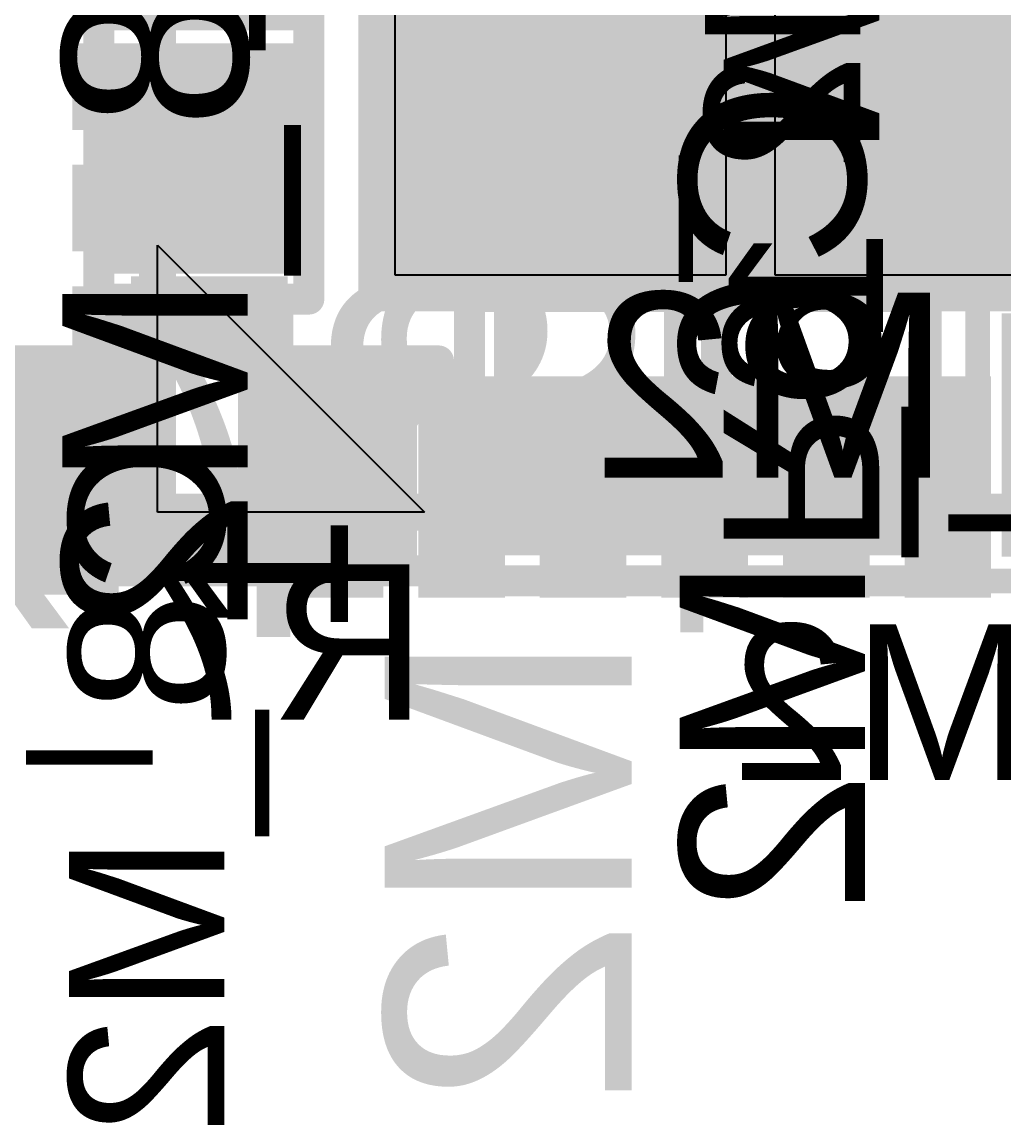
# Model space of a CAD drawing. Header units: inches. Extents: x -0.3 to 12.2, y -3.2 to 4.4.
# Drawn here: x 2.0595 to 2.2185, y 0.9574 to 1.136 of the extents above; entities that cross this region are included whole.
import ezdxf

# ---------------------------------------------------------------- set-up
doc = ezdxf.new("R2010")
doc.units = ezdxf.units.IN
doc.header["$MEASUREMENT"] = 0
for name, color, linetype in [('Board Layer Stack Bottom Overlay', 54, 'Continuous'), ('Board Layer Stack Bottom Solder', 6, 'Continuous'), ('Bottom Assembly', 216, 'Continuous'), ('Bottom Layer_L8', 5, 'Continuous'), ('Bottom Paste', 16, 'Continuous'), ('FAB', 56, 'Continuous'), ('Mechanical 13', 56, 'Continuous'), ('Top Assembly', 6, 'Continuous'), ('Top Overlay', 2, 'Continuous'), ('Top Paste', 8, 'Continuous'), ('Top Solder', 216, 'Continuous'), ('TOP_L1', 1, 'Continuous')]:
    doc.layers.add(name, color=color, linetype=linetype)
doc.styles.add('Arial', font='', dxfattribs={"height": 0.2})
doc.styles.get('Arial').set_extended_font_data('Arial')

# ---------------------------------------------------------------- blocks, each defined once
blk = doc.blocks.new('FB0603_B_301')
at = {"layer": 'Board Layer Stack Bottom Solder'}
for points in [[(-0.04334, 0.01972), (-0.01178, 0.01972), (-0.01178, -0.01972), (-0.04334, -0.01972)], [(0.01178, 0.01972), (0.04334, 0.01972), (0.04334, -0.01972), (0.01178, -0.01972)]]:
    blk.add_hatch(color=6, dxfattribs=at).paths.add_polyline_path(points)
at = {"layer": 'Bottom Layer_L8'}
for points in [[(-0.04134, 0.01772), (-0.01378, 0.01772), (-0.01378, -0.01772), (-0.04134, -0.01772)], [(0.01378, 0.01772), (0.04134, 0.01772), (0.04134, -0.01772), (0.01378, -0.01772)]]:
    blk.add_hatch(color=5, dxfattribs=at).paths.add_polyline_path(points)
at = {"layer": 'Bottom Paste'}
for points in [[(-0.04134, 0.01772), (-0.01378, 0.01772), (-0.01378, -0.01772), (-0.04134, -0.01772)], [(0.01378, 0.01772), (0.04134, 0.01772), (0.04134, -0.01772), (0.01378, -0.01772)]]:
    blk.add_hatch(color=16, dxfattribs=at).paths.add_polyline_path(points)
at = {"layer": 'Board Layer Stack Bottom Overlay'}
for points in [[(0.04724, 0.02362, 0.004, 0.004, 0), (-0.04724, 0.02362, 0.004, 0.004, 0)], [(-0.04724, 0.02362, 0.004, 0.004, 0), (-0.04724, -0.02362, 0.004, 0.004, 0)], [(0.04724, 0.02362, 0.004, 0.004, 0), (0.04724, -0.02362, 0.004, 0.004, 0)], [(0.04724, -0.02362, 0.004, 0.004, 0), (-0.04724, -0.02362, 0.004, 0.004, 0)]]:
    blk.add_lwpolyline(points, format="xyseb", dxfattribs=at)
for points in [[(-0.04824, 0.02362, 0.002, 0.002, 1), (-0.04624, 0.02362, 0.002, 0.002, 1)], [(-0.04824, 0.02362, 0.002, 0.002, 1), (-0.04624, 0.02362, 0.002, 0.002, 1)], [(0.04624, 0.02362, 0.002, 0.002, 1), (0.04824, 0.02362, 0.002, 0.002, 1)], [(0.04624, 0.02362, 0.002, 0.002, 1), (0.04824, 0.02362, 0.002, 0.002, 1)], [(-0.04824, -0.02362, 0.002, 0.002, 1), (-0.04624, -0.02362, 0.002, 0.002, 1)], [(-0.04824, -0.02362, 0.002, 0.002, 1), (-0.04624, -0.02362, 0.002, 0.002, 1)], [(0.04624, -0.02362, 0.002, 0.002, 1), (0.04824, -0.02362, 0.002, 0.002, 1)], [(0.04624, -0.02362, 0.002, 0.002, 1), (0.04824, -0.02362, 0.002, 0.002, 1)]]:
    blk.add_lwpolyline(points, format="xyseb", close=True, dxfattribs=at)
at = {"layer": 'Bottom Assembly'}
for points in [[(-0.04724, 0.02362, 0.004, 0.004, 0), (-0.04724, -0.02362, 0.004, 0.004, 0)], [(0.04724, 0.02362, 0.004, 0.004, 0), (-0.04724, 0.02362, 0.004, 0.004, 0)], [(0.04724, 0.02362, 0.004, 0.004, 0), (0.04724, -0.02362, 0.004, 0.004, 0)], [(0.04724, -0.02362, 0.004, 0.004, 0), (-0.04724, -0.02362, 0.004, 0.004, 0)]]:
    blk.add_lwpolyline(points, format="xyseb", dxfattribs=at)
for points in [[(-0.04824, 0.02362, 0.002, 0.002, 1), (-0.04624, 0.02362, 0.002, 0.002, 1)], [(-0.04824, 0.02362, 0.002, 0.002, 1), (-0.04624, 0.02362, 0.002, 0.002, 1)], [(0.04624, 0.02362, 0.002, 0.002, 1), (0.04824, 0.02362, 0.002, 0.002, 1)], [(0.04624, 0.02362, 0.002, 0.002, 1), (0.04824, 0.02362, 0.002, 0.002, 1)], [(-0.04824, -0.02362, 0.002, 0.002, 1), (-0.04624, -0.02362, 0.002, 0.002, 1)], [(-0.04824, -0.02362, 0.002, 0.002, 1), (-0.04624, -0.02362, 0.002, 0.002, 1)], [(0.04624, -0.02362, 0.002, 0.002, 1), (0.04824, -0.02362, 0.002, 0.002, 1)], [(0.04624, -0.02362, 0.002, 0.002, 1), (0.04824, -0.02362, 0.002, 0.002, 1)]]:
    blk.add_lwpolyline(points, format="xyseb", close=True, dxfattribs=at)
at = {"layer": 'Bottom Assembly', "style": 'Arial', "text_generation_flag": 2}
blk.add_text('FB1_M2', height=0.03, rotation=180, dxfattribs=at).set_placement((-0.0486, 0.00693))
blk = doc.blocks.new('R0402_B_312')
at = {"layer": 'Board Layer Stack Bottom Solder'}
for points in [[(-0.033, -0.0145), (-0.033, 0.0145), (-0.004, 0.0145), (-0.004, -0.0145)], [(0.0064, -0.0145), (0.0064, 0.0145), (0.0354, 0.0145), (0.0354, -0.0145)]]:
    blk.add_hatch(color=6, dxfattribs=at).paths.add_polyline_path(points)
at = {"layer": 'Bottom Layer_L8'}
for points in [[(-0.031, -0.0125), (-0.031, 0.0125), (-0.006, 0.0125), (-0.006, -0.0125)], [(0.0084, -0.0125), (0.0084, 0.0125), (0.0334, 0.0125), (0.0334, -0.0125)]]:
    blk.add_hatch(color=5, dxfattribs=at).paths.add_polyline_path(points)
at = {"layer": 'Bottom Paste'}
for points in [[(-0.031, -0.0125), (-0.031, 0.0125), (-0.006, 0.0125), (-0.006, -0.0125)], [(0.0084, -0.0125), (0.0084, 0.0125), (0.0334, 0.0125), (0.0334, -0.0125)]]:
    blk.add_hatch(color=16, dxfattribs=at).paths.add_polyline_path(points)
at = {"layer": 'Board Layer Stack Bottom Overlay'}
for points in [[(0.0395, 0.017, 0.005, 0.005, 0), (-0.0365, 0.017, 0.005, 0.005, 0)], [(-0.0365, -0.017, 0.005, 0.005, 0), (-0.0365, 0.017, 0.005, 0.005, 0)], [(0.0395, -0.017, 0.005, 0.005, 0), (0.0395, 0.017, 0.005, 0.005, 0)], [(0.0365, -0.017, 0.005, 0.005, 0), (-0.0365, -0.017, 0.005, 0.005, 0)], [(0.0395, -0.017, 0.005, 0.005, 0), (0.0365, -0.017, 0.005, 0.005, 0)]]:
    blk.add_lwpolyline(points, format="xyseb", dxfattribs=at)
for points in [[(-0.03775, 0.017, 0.0025, 0.0025, 1), (-0.03525, 0.017, 0.0025, 0.0025, 1)], [(-0.03775, 0.017, 0.0025, 0.0025, 1), (-0.03525, 0.017, 0.0025, 0.0025, 1)], [(0.03825, 0.017, 0.0025, 0.0025, 1), (0.04075, 0.017, 0.0025, 0.0025, 1)], [(0.03825, 0.017, 0.0025, 0.0025, 1), (0.04075, 0.017, 0.0025, 0.0025, 1)], [(-0.03775, -0.017, 0.0025, 0.0025, 1), (-0.03525, -0.017, 0.0025, 0.0025, 1)], [(-0.03775, -0.017, 0.0025, 0.0025, 1), (-0.03525, -0.017, 0.0025, 0.0025, 1)], [(0.03525, -0.017, 0.0025, 0.0025, 1), (0.03775, -0.017, 0.0025, 0.0025, 1)], [(0.03525, -0.017, 0.0025, 0.0025, 1), (0.03775, -0.017, 0.0025, 0.0025, 1)], [(0.03825, -0.017, 0.0025, 0.0025, 1), (0.04075, -0.017, 0.0025, 0.0025, 1)], [(0.03825, -0.017, 0.0025, 0.0025, 1), (0.04075, -0.017, 0.0025, 0.0025, 1)]]:
    blk.add_lwpolyline(points, format="xyseb", close=True, dxfattribs=at)
at = {"layer": 'Bottom Assembly'}
for points in [[(0.0395, 0.017, 0.005, 0.005, 0), (-0.0365, 0.017, 0.005, 0.005, 0)], [(-0.0365, -0.017, 0.005, 0.005, 0), (-0.0365, 0.017, 0.005, 0.005, 0)], [(0.0395, -0.017, 0.005, 0.005, 0), (0.0395, 0.017, 0.005, 0.005, 0)], [(0.0395, -0.017, 0.005, 0.005, 0), (-0.0365, -0.017, 0.005, 0.005, 0)]]:
    blk.add_lwpolyline(points, format="xyseb", dxfattribs=at)
for points in [[(-0.03775, 0.017, 0.0025, 0.0025, 1), (-0.03525, 0.017, 0.0025, 0.0025, 1)], [(-0.03775, 0.017, 0.0025, 0.0025, 1), (-0.03525, 0.017, 0.0025, 0.0025, 1)], [(0.03825, 0.017, 0.0025, 0.0025, 1), (0.04075, 0.017, 0.0025, 0.0025, 1)], [(0.03825, 0.017, 0.0025, 0.0025, 1), (0.04075, 0.017, 0.0025, 0.0025, 1)], [(-0.03775, -0.017, 0.0025, 0.0025, 1), (-0.03525, -0.017, 0.0025, 0.0025, 1)], [(-0.03775, -0.017, 0.0025, 0.0025, 1), (-0.03525, -0.017, 0.0025, 0.0025, 1)], [(0.03825, -0.017, 0.0025, 0.0025, 1), (0.04075, -0.017, 0.0025, 0.0025, 1)], [(0.03825, -0.017, 0.0025, 0.0025, 1), (0.04075, -0.017, 0.0025, 0.0025, 1)]]:
    blk.add_lwpolyline(points, format="xyseb", close=True, dxfattribs=at)
at = {"layer": 'Bottom Assembly', "style": 'Arial', "text_generation_flag": 2}
blk.add_text('R9_M2', height=0.04, rotation=-180, dxfattribs=at).set_placement((-0.05529, 0.0093))
blk = doc.blocks.new('C0402_B_381')
at = {"layer": 'Board Layer Stack Bottom Solder'}
for points in [[(-0.004, 0.0145), (-0.004, -0.0145), (-0.033, -0.0145), (-0.033, 0.0145)], [(0.0354, 0.0145), (0.0354, -0.0145), (0.0064, -0.0145), (0.0064, 0.0145)]]:
    blk.add_hatch(color=6, dxfattribs=at).paths.add_polyline_path(points)
at = {"layer": 'Bottom Layer_L8'}
for points in [[(-0.006, 0.0125), (-0.006, -0.0125), (-0.031, -0.0125), (-0.031, 0.0125)], [(0.0334, 0.0125), (0.0334, -0.0125), (0.0084, -0.0125), (0.0084, 0.0125)]]:
    blk.add_hatch(color=5, dxfattribs=at).paths.add_polyline_path(points)
at = {"layer": 'Bottom Paste'}
for points in [[(-0.006, 0.0125), (-0.006, -0.0125), (-0.031, -0.0125), (-0.031, 0.0125)], [(0.0334, 0.0125), (0.0334, -0.0125), (0.0084, -0.0125), (0.0084, 0.0125)]]:
    blk.add_hatch(color=16, dxfattribs=at).paths.add_polyline_path(points)
at = {"layer": 'Board Layer Stack Bottom Overlay'}
for points in [[(-0.0365, -0.017, 0.005, 0.005, 0), (-0.0365, 0.017, 0.005, 0.005, 0)], [(0.0395, 0.017, 0.005, 0.005, 0), (-0.0365, 0.017, 0.005, 0.005, 0)], [(0.0395, -0.017, 0.005, 0.005, 0), (0.0395, 0.017, 0.005, 0.005, 0)], [(0.0365, -0.017, 0.005, 0.005, 0), (-0.0365, -0.017, 0.005, 0.005, 0)], [(0.0395, -0.017, 0.005, 0.005, 0), (0.0365, -0.017, 0.005, 0.005, 0)]]:
    blk.add_lwpolyline(points, format="xyseb", dxfattribs=at)
for points in [[(-0.03775, 0.017, 0.0025, 0.0025, 1), (-0.03525, 0.017, 0.0025, 0.0025, 1)], [(-0.03775, 0.017, 0.0025, 0.0025, 1), (-0.03525, 0.017, 0.0025, 0.0025, 1)], [(0.03825, 0.017, 0.0025, 0.0025, 1), (0.04075, 0.017, 0.0025, 0.0025, 1)], [(0.03825, 0.017, 0.0025, 0.0025, 1), (0.04075, 0.017, 0.0025, 0.0025, 1)], [(-0.03775, -0.017, 0.0025, 0.0025, 1), (-0.03525, -0.017, 0.0025, 0.0025, 1)], [(-0.03775, -0.017, 0.0025, 0.0025, 1), (-0.03525, -0.017, 0.0025, 0.0025, 1)], [(0.03525, -0.017, 0.0025, 0.0025, 1), (0.03775, -0.017, 0.0025, 0.0025, 1)], [(0.03525, -0.017, 0.0025, 0.0025, 1), (0.03775, -0.017, 0.0025, 0.0025, 1)], [(0.03825, -0.017, 0.0025, 0.0025, 1), (0.04075, -0.017, 0.0025, 0.0025, 1)], [(0.03825, -0.017, 0.0025, 0.0025, 1), (0.04075, -0.017, 0.0025, 0.0025, 1)]]:
    blk.add_lwpolyline(points, format="xyseb", close=True, dxfattribs=at)
at = {"layer": 'Bottom Assembly'}
for points in [[(-0.0365, -0.017, 0.005, 0.005, 0), (-0.0365, 0.017, 0.005, 0.005, 0)], [(0.0395, 0.017, 0.005, 0.005, 0), (-0.0365, 0.017, 0.005, 0.005, 0)], [(0.0395, -0.017, 0.005, 0.005, 0), (0.0395, 0.017, 0.005, 0.005, 0)], [(0.0395, -0.017, 0.005, 0.005, 0), (-0.0365, -0.017, 0.005, 0.005, 0)]]:
    blk.add_lwpolyline(points, format="xyseb", dxfattribs=at)
for points in [[(-0.03775, 0.017, 0.0025, 0.0025, 1), (-0.03525, 0.017, 0.0025, 0.0025, 1)], [(-0.03775, 0.017, 0.0025, 0.0025, 1), (-0.03525, 0.017, 0.0025, 0.0025, 1)], [(0.03825, 0.017, 0.0025, 0.0025, 1), (0.04075, 0.017, 0.0025, 0.0025, 1)], [(0.03825, 0.017, 0.0025, 0.0025, 1), (0.04075, 0.017, 0.0025, 0.0025, 1)], [(-0.03775, -0.017, 0.0025, 0.0025, 1), (-0.03525, -0.017, 0.0025, 0.0025, 1)], [(-0.03775, -0.017, 0.0025, 0.0025, 1), (-0.03525, -0.017, 0.0025, 0.0025, 1)], [(0.03825, -0.017, 0.0025, 0.0025, 1), (0.04075, -0.017, 0.0025, 0.0025, 1)], [(0.03825, -0.017, 0.0025, 0.0025, 1), (0.04075, -0.017, 0.0025, 0.0025, 1)]]:
    blk.add_lwpolyline(points, format="xyseb", close=True, dxfattribs=at)
at = {"layer": 'Bottom Assembly', "style": 'Arial', "text_generation_flag": 2}
blk.add_text('C6_M2', height=0.03, rotation=-180, dxfattribs=at).set_placement((-0.04163, 0.00707))
at = {"layer": 'FAB', "style": 'Arial', "text_generation_flag": 2}
blk.add_text('1', height=0.025, rotation=-180, dxfattribs=at).set_placement((-0.0185, 0.01))
blk = doc.blocks.new('C0402_B_389')
at = {"layer": 'Board Layer Stack Bottom Solder'}
for points in [[(-0.004, 0.0145), (-0.004, -0.0145), (-0.033, -0.0145), (-0.033, 0.0145)], [(0.0354, 0.0145), (0.0354, -0.0145), (0.0064, -0.0145), (0.0064, 0.0145)]]:
    blk.add_hatch(color=6, dxfattribs=at).paths.add_polyline_path(points)
at = {"layer": 'Bottom Layer_L8'}
for points in [[(-0.006, 0.0125), (-0.006, -0.0125), (-0.031, -0.0125), (-0.031, 0.0125)], [(0.0334, 0.0125), (0.0334, -0.0125), (0.0084, -0.0125), (0.0084, 0.0125)]]:
    blk.add_hatch(color=5, dxfattribs=at).paths.add_polyline_path(points)
at = {"layer": 'Bottom Paste'}
for points in [[(-0.006, 0.0125), (-0.006, -0.0125), (-0.031, -0.0125), (-0.031, 0.0125)], [(0.0334, 0.0125), (0.0334, -0.0125), (0.0084, -0.0125), (0.0084, 0.0125)]]:
    blk.add_hatch(color=16, dxfattribs=at).paths.add_polyline_path(points)
at = {"layer": 'Board Layer Stack Bottom Overlay'}
for points in [[(-0.0365, -0.017, 0.005, 0.005, 0), (-0.0365, 0.017, 0.005, 0.005, 0)], [(0.0395, 0.017, 0.005, 0.005, 0), (-0.0365, 0.017, 0.005, 0.005, 0)], [(0.0395, -0.017, 0.005, 0.005, 0), (0.0395, 0.017, 0.005, 0.005, 0)], [(0.0365, -0.017, 0.005, 0.005, 0), (-0.0365, -0.017, 0.005, 0.005, 0)], [(0.0395, -0.017, 0.005, 0.005, 0), (0.0365, -0.017, 0.005, 0.005, 0)]]:
    blk.add_lwpolyline(points, format="xyseb", dxfattribs=at)
for points in [[(-0.03775, 0.017, 0.0025, 0.0025, 1), (-0.03525, 0.017, 0.0025, 0.0025, 1)], [(-0.03775, 0.017, 0.0025, 0.0025, 1), (-0.03525, 0.017, 0.0025, 0.0025, 1)], [(0.03825, 0.017, 0.0025, 0.0025, 1), (0.04075, 0.017, 0.0025, 0.0025, 1)], [(0.03825, 0.017, 0.0025, 0.0025, 1), (0.04075, 0.017, 0.0025, 0.0025, 1)], [(-0.03775, -0.017, 0.0025, 0.0025, 1), (-0.03525, -0.017, 0.0025, 0.0025, 1)], [(-0.03775, -0.017, 0.0025, 0.0025, 1), (-0.03525, -0.017, 0.0025, 0.0025, 1)], [(0.03525, -0.017, 0.0025, 0.0025, 1), (0.03775, -0.017, 0.0025, 0.0025, 1)], [(0.03525, -0.017, 0.0025, 0.0025, 1), (0.03775, -0.017, 0.0025, 0.0025, 1)], [(0.03825, -0.017, 0.0025, 0.0025, 1), (0.04075, -0.017, 0.0025, 0.0025, 1)], [(0.03825, -0.017, 0.0025, 0.0025, 1), (0.04075, -0.017, 0.0025, 0.0025, 1)]]:
    blk.add_lwpolyline(points, format="xyseb", close=True, dxfattribs=at)
at = {"layer": 'Bottom Assembly'}
for points in [[(-0.0365, -0.017, 0.005, 0.005, 0), (-0.0365, 0.017, 0.005, 0.005, 0)], [(0.0395, 0.017, 0.005, 0.005, 0), (-0.0365, 0.017, 0.005, 0.005, 0)], [(0.0395, -0.017, 0.005, 0.005, 0), (0.0395, 0.017, 0.005, 0.005, 0)], [(0.0395, -0.017, 0.005, 0.005, 0), (-0.0365, -0.017, 0.005, 0.005, 0)]]:
    blk.add_lwpolyline(points, format="xyseb", dxfattribs=at)
for points in [[(-0.03775, 0.017, 0.0025, 0.0025, 1), (-0.03525, 0.017, 0.0025, 0.0025, 1)], [(-0.03775, 0.017, 0.0025, 0.0025, 1), (-0.03525, 0.017, 0.0025, 0.0025, 1)], [(0.03825, 0.017, 0.0025, 0.0025, 1), (0.04075, 0.017, 0.0025, 0.0025, 1)], [(0.03825, 0.017, 0.0025, 0.0025, 1), (0.04075, 0.017, 0.0025, 0.0025, 1)], [(-0.03775, -0.017, 0.0025, 0.0025, 1), (-0.03525, -0.017, 0.0025, 0.0025, 1)], [(-0.03775, -0.017, 0.0025, 0.0025, 1), (-0.03525, -0.017, 0.0025, 0.0025, 1)], [(0.03825, -0.017, 0.0025, 0.0025, 1), (0.04075, -0.017, 0.0025, 0.0025, 1)], [(0.03825, -0.017, 0.0025, 0.0025, 1), (0.04075, -0.017, 0.0025, 0.0025, 1)]]:
    blk.add_lwpolyline(points, format="xyseb", close=True, dxfattribs=at)
at = {"layer": 'Bottom Assembly', "style": 'Arial', "text_generation_flag": 2}
blk.add_text('C8_M2', height=0.03, rotation=-180, dxfattribs=at).set_placement((-0.04163, 0.00707))
at = {"layer": 'FAB', "style": 'Arial', "text_generation_flag": 2}
blk.add_text('1', height=0.025, rotation=-180, dxfattribs=at).set_placement((-0.0185, 0.01))
blk = doc.blocks.new('CP_56_1_ADI_427')
at = {"layer": 'Top Paste'}
for points in [[(-0.12294, 0.1375), (-0.13297, 0.1375), (-0.13297, 0.16931), (-0.12294, 0.16931)], [(-0.10325, 0.1375), (-0.11328, 0.1375), (-0.11328, 0.16931), (-0.10325, 0.16931)], [(-0.08357, 0.1375), (-0.0936, 0.1375), (-0.0936, 0.16931), (-0.08357, 0.16931)], [(-0.1375, 0.13297), (-0.1375, 0.12294), (-0.16931, 0.12294), (-0.16931, 0.13297)], [(-0.1375, 0.11328), (-0.1375, 0.10325), (-0.16931, 0.10325), (-0.16931, 0.11328)], [(-0.1375, 0.0936), (-0.1375, 0.08357), (-0.16931, 0.08357), (-0.16931, 0.0936)], [(-0.1375, 0.07391), (-0.1375, 0.06388), (-0.16931, 0.06388), (-0.16931, 0.07391)], [(-0.1375, 0.05423), (-0.1375, 0.0442), (-0.16931, 0.0442), (-0.16931, 0.05423)], [(-0.1375, 0.03454), (-0.1375, 0.02451), (-0.16931, 0.02451), (-0.16931, 0.03454)]]:
    blk.add_hatch(color=8, dxfattribs=at).paths.add_polyline_path(points)
at = {"layer": 'Top Solder'}
for points in [[(-0.12094, 0.1355), (-0.13497, 0.1355), (-0.13497, 0.17131), (-0.12094, 0.17131)], [(-0.10125, 0.1355), (-0.11528, 0.1355), (-0.11528, 0.17131), (-0.10125, 0.17131)], [(-0.08157, 0.1355), (-0.0956, 0.1355), (-0.0956, 0.17131), (-0.08157, 0.17131)], [(-0.1355, 0.13497), (-0.1355, 0.12094), (-0.17131, 0.12094), (-0.17131, 0.13497)], [(-0.125, 0.125), (0.125, 0.125), (0.125, -0.125), (-0.125, -0.125)], [(-0.1355, 0.11528), (-0.1355, 0.10125), (-0.17131, 0.10125), (-0.17131, 0.11528)], [(-0.1355, 0.0956), (-0.1355, 0.08157), (-0.17131, 0.08157), (-0.17131, 0.0956)], [(-0.1355, 0.07591), (-0.1355, 0.06188), (-0.17131, 0.06188), (-0.17131, 0.07591)], [(-0.1355, 0.05623), (-0.1355, 0.0422), (-0.17131, 0.0422), (-0.17131, 0.05623)], [(-0.1355, 0.03654), (-0.1355, 0.02251), (-0.17131, 0.02251), (-0.17131, 0.03654)]]:
    blk.add_hatch(color=216, dxfattribs=at).paths.add_polyline_path(points)
at = {"layer": 'TOP_L1'}
for points in [[(-0.12294, 0.1375), (-0.13297, 0.1375), (-0.13297, 0.16931), (-0.12294, 0.16931)], [(-0.10325, 0.1375), (-0.11328, 0.1375), (-0.11328, 0.16931), (-0.10325, 0.16931)], [(-0.08357, 0.1375), (-0.0936, 0.1375), (-0.0936, 0.16931), (-0.08357, 0.16931)], [(-0.1375, 0.13297), (-0.1375, 0.12294), (-0.16931, 0.12294), (-0.16931, 0.13297)], [(-0.123, 0.123), (0.123, 0.123), (0.123, -0.123), (-0.123, -0.123)], [(-0.1375, 0.11328), (-0.1375, 0.10325), (-0.16931, 0.10325), (-0.16931, 0.11328)], [(-0.1375, 0.0936), (-0.1375, 0.08357), (-0.16931, 0.08357), (-0.16931, 0.0936)], [(-0.1375, 0.07391), (-0.1375, 0.06388), (-0.16931, 0.06388), (-0.16931, 0.07391)], [(-0.1375, 0.05423), (-0.1375, 0.0442), (-0.16931, 0.0442), (-0.16931, 0.05423)], [(-0.1375, 0.03454), (-0.1375, 0.02451), (-0.16931, 0.02451), (-0.16931, 0.03454)]]:
    blk.add_hatch(color=1, dxfattribs=at).paths.add_polyline_path(points)
at = {"layer": 'Mechanical 13'}
for p, q in [((-0.11427, 0.1575), (-0.1575, 0.11427)), ((-0.1575, 0.11427), (-0.1575, 0.1575)), ((-0.1575, 0.1575), (-0.11427, 0.1575))]:
    blk.add_line(p, q, dxfattribs=at)
at = {"layer": 'Top Assembly'}
for points in [[(-0.1575, 0.1575, 0.006, 0.006, 0), (0.1575, 0.1575, 0.006, 0.006, 0)], [(-0.1575, 0.1575, 0.006, 0.006, 0), (-0.1575, -0.1575, 0.006, 0.006, 0)], [(-0.11427, 0.1575, 0.006, 0.006, 0), (-0.10227, 0.1575, 0.006, 0.006, 0)], [(-0.11427, 0.1575, 0.006, 0.006, 0), (-0.10227, 0.1575, 0.006, 0.006, 0)], [(-0.09458, 0.1575, 0.006, 0.006, 0), (-0.08258, 0.1575, 0.006, 0.006, 0)], [(-0.09458, 0.1575, 0.006, 0.006, 0), (-0.08258, 0.1575, 0.006, 0.006, 0)], [(-0.1575, 0.11427, 0.006, 0.006, 0), (-0.1575, 0.10227, 0.006, 0.006, 0)], [(-0.1575, 0.11427, 0.006, 0.006, 0), (-0.1575, 0.10227, 0.006, 0.006, 0)], [(-0.1575, 0.09458, 0.006, 0.006, 0), (-0.1575, 0.08258, 0.006, 0.006, 0)], [(-0.1575, 0.09458, 0.006, 0.006, 0), (-0.1575, 0.08258, 0.006, 0.006, 0)], [(-0.1575, 0.0749, 0.006, 0.006, 0), (-0.1575, 0.0629, 0.006, 0.006, 0)], [(-0.1575, 0.0749, 0.006, 0.006, 0), (-0.1575, 0.0629, 0.006, 0.006, 0)], [(-0.1575, 0.05521, 0.006, 0.006, 0), (-0.1575, 0.04321, 0.006, 0.006, 0)], [(-0.1575, 0.05521, 0.006, 0.006, 0), (-0.1575, 0.04321, 0.006, 0.006, 0)], [(-0.1575, 0.03553, 0.006, 0.006, 0), (-0.1575, 0.02353, 0.006, 0.006, 0)], [(-0.1575, 0.03553, 0.006, 0.006, 0), (-0.1575, 0.02353, 0.006, 0.006, 0)]]:
    blk.add_lwpolyline(points, format="xyseb", dxfattribs=at)
for points in [[(-0.159, 0.1575, 0.003, 0.003, 1), (-0.156, 0.1575, 0.003, 0.003, 1)], [(-0.159, 0.1575, 0.003, 0.003, 1), (-0.156, 0.1575, 0.003, 0.003, 1)], [(-0.11577, 0.1575, 0.003, 0.003, 1), (-0.11277, 0.1575, 0.003, 0.003, 1)], [(-0.11577, 0.1575, 0.003, 0.003, 1), (-0.11277, 0.1575, 0.003, 0.003, 1)], [(-0.10377, 0.1575, 0.003, 0.003, 1), (-0.10077, 0.1575, 0.003, 0.003, 1)], [(-0.10377, 0.1575, 0.003, 0.003, 1), (-0.10077, 0.1575, 0.003, 0.003, 1)], [(-0.09608, 0.1575, 0.003, 0.003, 1), (-0.09308, 0.1575, 0.003, 0.003, 1)], [(-0.09608, 0.1575, 0.003, 0.003, 1), (-0.09308, 0.1575, 0.003, 0.003, 1)], [(-0.08408, 0.1575, 0.003, 0.003, 1), (-0.08108, 0.1575, 0.003, 0.003, 1)], [(-0.08408, 0.1575, 0.003, 0.003, 1), (-0.08108, 0.1575, 0.003, 0.003, 1)], [(-0.159, 0.11427, 0.003, 0.003, 1), (-0.156, 0.11427, 0.003, 0.003, 1)], [(-0.159, 0.11427, 0.003, 0.003, 1), (-0.156, 0.11427, 0.003, 0.003, 1)], [(-0.159, 0.10227, 0.003, 0.003, 1), (-0.156, 0.10227, 0.003, 0.003, 1)], [(-0.159, 0.10227, 0.003, 0.003, 1), (-0.156, 0.10227, 0.003, 0.003, 1)], [(-0.159, 0.09458, 0.003, 0.003, 1), (-0.156, 0.09458, 0.003, 0.003, 1)], [(-0.159, 0.09458, 0.003, 0.003, 1), (-0.156, 0.09458, 0.003, 0.003, 1)], [(-0.159, 0.08258, 0.003, 0.003, 1), (-0.156, 0.08258, 0.003, 0.003, 1)], [(-0.159, 0.08258, 0.003, 0.003, 1), (-0.156, 0.08258, 0.003, 0.003, 1)], [(-0.159, 0.0749, 0.003, 0.003, 1), (-0.156, 0.0749, 0.003, 0.003, 1)], [(-0.159, 0.0749, 0.003, 0.003, 1), (-0.156, 0.0749, 0.003, 0.003, 1)], [(-0.159, 0.0629, 0.003, 0.003, 1), (-0.156, 0.0629, 0.003, 0.003, 1)], [(-0.159, 0.0629, 0.003, 0.003, 1), (-0.156, 0.0629, 0.003, 0.003, 1)], [(-0.159, 0.05521, 0.003, 0.003, 1), (-0.156, 0.05521, 0.003, 0.003, 1)], [(-0.159, 0.05521, 0.003, 0.003, 1), (-0.156, 0.05521, 0.003, 0.003, 1)], [(-0.159, 0.04321, 0.003, 0.003, 1), (-0.156, 0.04321, 0.003, 0.003, 1)], [(-0.159, 0.04321, 0.003, 0.003, 1), (-0.156, 0.04321, 0.003, 0.003, 1)], [(-0.159, 0.03553, 0.003, 0.003, 1), (-0.156, 0.03553, 0.003, 0.003, 1)], [(-0.159, 0.03553, 0.003, 0.003, 1), (-0.156, 0.03553, 0.003, 0.003, 1)], [(-0.159, 0.02353, 0.003, 0.003, 1), (-0.156, 0.02353, 0.003, 0.003, 1)], [(-0.159, 0.02353, 0.003, 0.003, 1), (-0.156, 0.02353, 0.003, 0.003, 1)]]:
    blk.add_lwpolyline(points, format="xyseb", close=True, dxfattribs=at)
at = {"layer": 'Top Overlay'}
for points in [[(-0.1625, 0.1625, 0.006, 0.006, 0), (-0.14607, 0.1625, 0.006, 0.006, 0)], [(-0.1625, 0.1625, 0.006, 0.006, 0), (-0.1625, 0.14607, 0.006, 0.006, 0)]]:
    blk.add_lwpolyline(points, format="xyseb", dxfattribs=at)
for points in [[(-0.164, 0.1625, 0.003, 0.003, 1), (-0.161, 0.1625, 0.003, 0.003, 1)], [(-0.164, 0.1625, 0.003, 0.003, 1), (-0.161, 0.1625, 0.003, 0.003, 1)], [(-0.14757, 0.1625, 0.003, 0.003, 1), (-0.14457, 0.1625, 0.003, 0.003, 1)], [(-0.164, 0.14607, 0.003, 0.003, 1), (-0.161, 0.14607, 0.003, 0.003, 1)]]:
    blk.add_lwpolyline(points, format="xyseb", close=True, dxfattribs=at)
at = {"layer": 'Top Paste'}
for p, q in [((-0.06544, 0.11906), (-0.11906, 0.11906)), ((-0.11906, 0.11906), (-0.11906, 0.06544)), ((-0.11906, 0.06544), (-0.06544, 0.06544)), ((-0.06544, 0.05756), (-0.11906, 0.05756)), ((-0.11906, 0.05756), (-0.11906, 0.00394))]:
    blk.add_line(p, q, dxfattribs=at)
at = {"layer": 'Top Assembly', "style": 'Arial'}
blk.add_text('1', height=0.02598, dxfattribs=at).set_placement((-0.17806, 0.12667))
at = {"layer": 'Top Overlay', "style": 'Arial'}
blk.add_text('1', height=0.05, dxfattribs=at).set_placement((-0.183, 0.136))
blk = doc.blocks.new('R0402_B_429')
at = {"layer": 'Board Layer Stack Bottom Solder'}
for points in [[(-0.033, -0.0145), (-0.033, 0.0145), (-0.004, 0.0145), (-0.004, -0.0145)], [(0.0064, -0.0145), (0.0064, 0.0145), (0.0354, 0.0145), (0.0354, -0.0145)]]:
    blk.add_hatch(color=6, dxfattribs=at).paths.add_polyline_path(points)
at = {"layer": 'Bottom Layer_L8'}
for points in [[(-0.031, -0.0125), (-0.031, 0.0125), (-0.006, 0.0125), (-0.006, -0.0125)], [(0.0084, -0.0125), (0.0084, 0.0125), (0.0334, 0.0125), (0.0334, -0.0125)]]:
    blk.add_hatch(color=5, dxfattribs=at).paths.add_polyline_path(points)
at = {"layer": 'Bottom Paste'}
for points in [[(-0.031, -0.0125), (-0.031, 0.0125), (-0.006, 0.0125), (-0.006, -0.0125)], [(0.0084, -0.0125), (0.0084, 0.0125), (0.0334, 0.0125), (0.0334, -0.0125)]]:
    blk.add_hatch(color=16, dxfattribs=at).paths.add_polyline_path(points)
at = {"layer": 'Board Layer Stack Bottom Overlay'}
for points in [[(0.0395, 0.017, 0.005, 0.005, 0), (-0.0365, 0.017, 0.005, 0.005, 0)], [(-0.0365, 0.017, 0.005, 0.005, 0), (-0.0365, -0.017, 0.005, 0.005, 0)], [(0.0365, -0.017, 0.005, 0.005, 0), (-0.0365, -0.017, 0.005, 0.005, 0)]]:
    blk.add_lwpolyline(points, format="xyseb", dxfattribs=at)
for points in [[(-0.03775, 0.017, 0.0025, 0.0025, 1), (-0.03525, 0.017, 0.0025, 0.0025, 1)], [(-0.03775, 0.017, 0.0025, 0.0025, 1), (-0.03525, 0.017, 0.0025, 0.0025, 1)], [(-0.03775, -0.017, 0.0025, 0.0025, 1), (-0.03525, -0.017, 0.0025, 0.0025, 1)], [(-0.03775, -0.017, 0.0025, 0.0025, 1), (-0.03525, -0.017, 0.0025, 0.0025, 1)]]:
    blk.add_lwpolyline(points, format="xyseb", close=True, dxfattribs=at)
at = {"layer": 'Bottom Assembly'}
for points in [[(0.0395, 0.017, 0.005, 0.005, 0), (-0.0365, 0.017, 0.005, 0.005, 0)], [(-0.0365, 0.017, 0.005, 0.005, 0), (-0.0365, -0.017, 0.005, 0.005, 0)], [(0.0395, -0.017, 0.005, 0.005, 0), (-0.0365, -0.017, 0.005, 0.005, 0)]]:
    blk.add_lwpolyline(points, format="xyseb", dxfattribs=at)
for points in [[(-0.03775, 0.017, 0.0025, 0.0025, 1), (-0.03525, 0.017, 0.0025, 0.0025, 1)], [(-0.03775, 0.017, 0.0025, 0.0025, 1), (-0.03525, 0.017, 0.0025, 0.0025, 1)], [(-0.03775, -0.017, 0.0025, 0.0025, 1), (-0.03525, -0.017, 0.0025, 0.0025, 1)], [(-0.03775, -0.017, 0.0025, 0.0025, 1), (-0.03525, -0.017, 0.0025, 0.0025, 1)]]:
    blk.add_lwpolyline(points, format="xyseb", close=True, dxfattribs=at)
at = {"layer": 'Bottom Assembly', "style": 'Arial', "text_generation_flag": 2}
blk.add_text('R7_M2', height=0.04, rotation=180, dxfattribs=at).set_placement((-0.05529, 0.0093))

msp = doc.modelspace()

# ---------------------------------------------------------------- block references
for name, p, rotation in [('CP_56_1_ADI_427', (2.2389, 1.21411), 90), ('C0402_B_389', (2.0889, 1.13061), 270), ('R0402_B_312', (2.1489, 1.08501), 270), ('C0402_B_381', (2.1889, 1.08501), 270), ('R0402_B_429', (2.0904, 1.06411), 180), ('FB0603_B_301', (2.26146, 1.06911), 180)]:
    msp.add_blockref(name, p, dxfattribs=dict(rotation=rotation))

# ---------------------------------------------------------------- texts
at = {"layer": 'Board Layer Stack Bottom Overlay', "style": 'Arial', "text_generation_flag": 2}
for s, rotation, p in [('C6_M2', 90, (2.19523, 1.225)), ('R9_M2', 270, (2.17307, 1.04944)), ('C8_M2', 90, (2.09223, 1.0691))]:
    msp.add_text(s, height=0.025197, rotation=rotation, dxfattribs=at).set_placement(p)
for s, p in [('R7_M2', (2.12506, 1.023)), ('FB1_M2', (2.30731, 1.01328))]:
    msp.add_text(s, height=0.025197, dxfattribs=at).set_placement(p)

doc.saveas('drawing.dxf')
